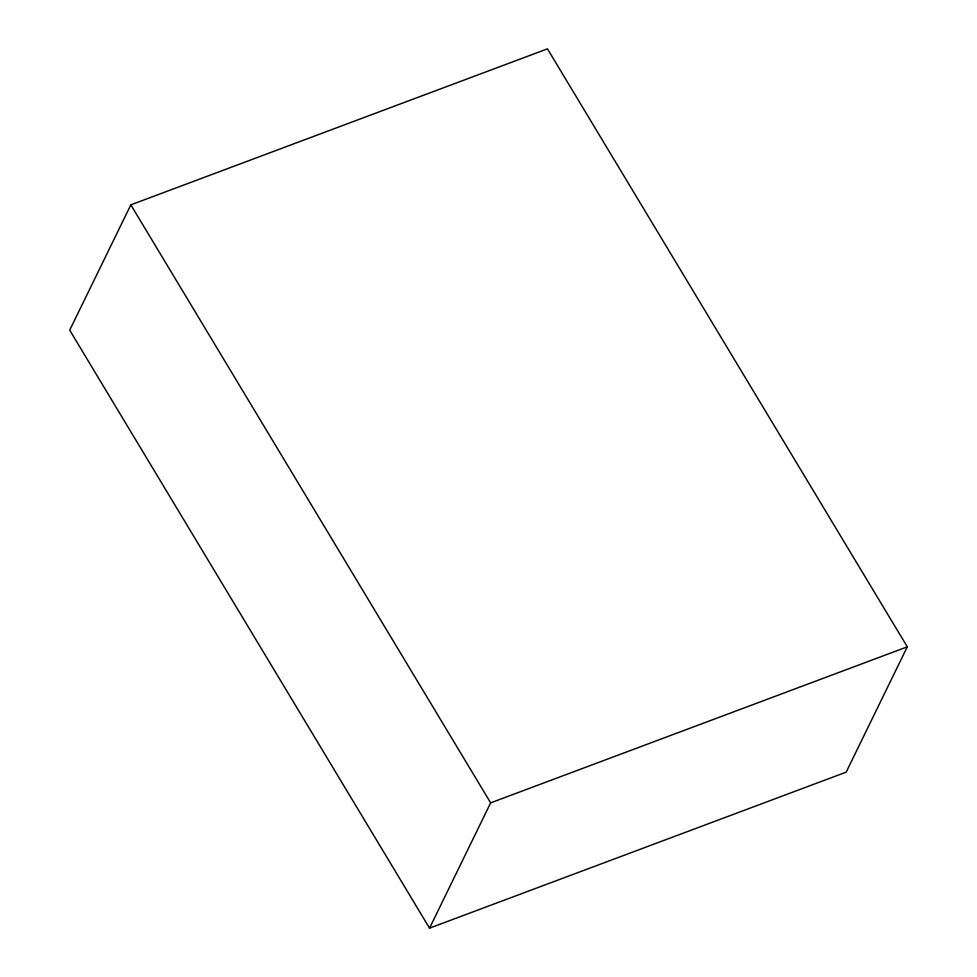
<?xml version="1.0" encoding="UTF-8"?>
<svg xmlns="http://www.w3.org/2000/svg" width="977" height="977" viewBox="0 0 977 977"><rect width="100%" height="100%" fill="white"/><g stroke="black" fill="none" stroke-linecap="round" stroke-linejoin="round"><path stroke-width="1.47" d="M130.833 204.852L69.709 330.165L429.538 928.15L846.167 772.148L907.291 646.835L547.462 48.85L130.833 204.852L490.649 802.85L429.538 928.15M490.649 802.85L907.291 646.835"/></g></svg>
